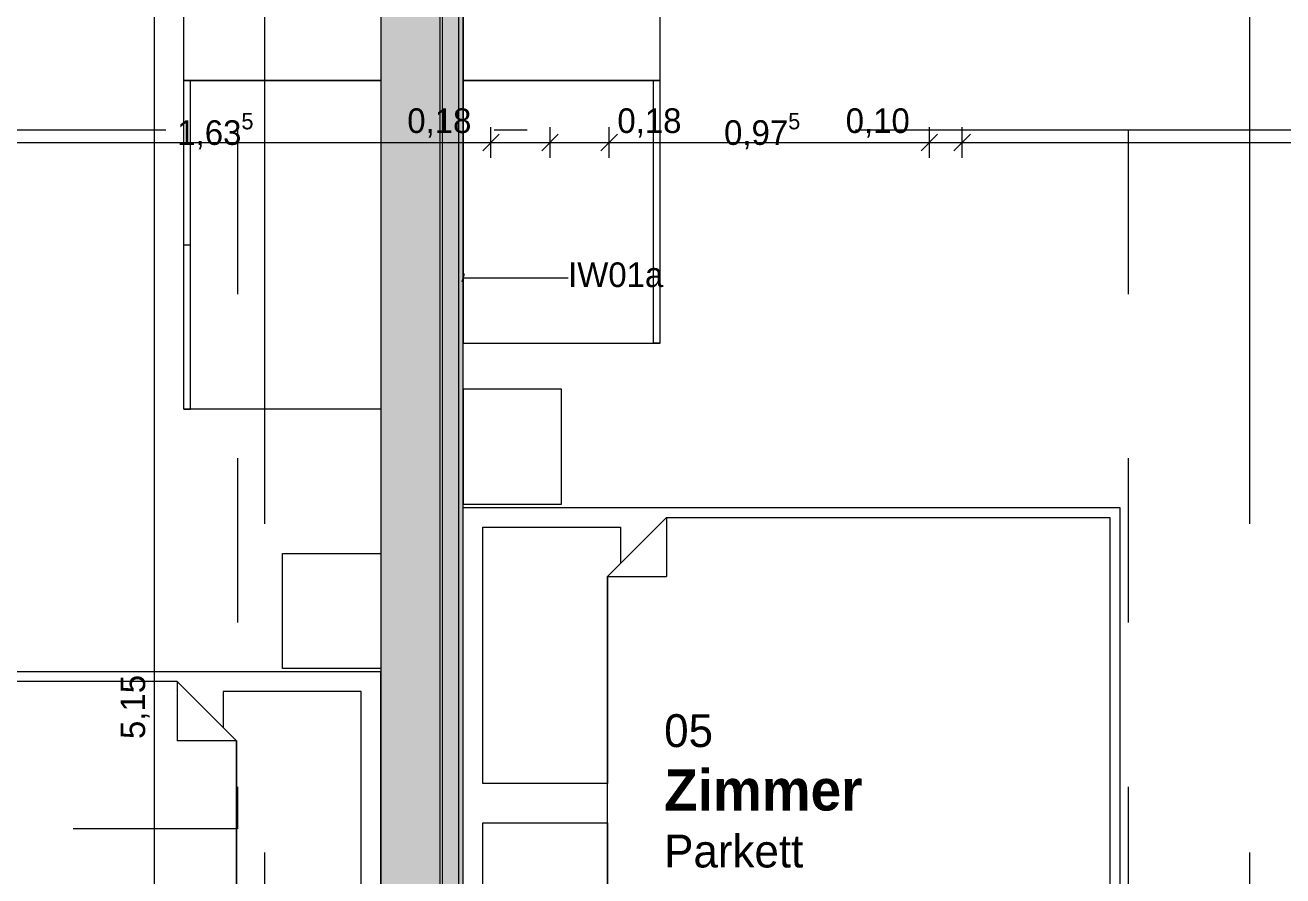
# Model space of a CAD drawing. Header units: metres. Extents: x -4 to 206, y -18 to 45.
# Drawn here: x 41.572 to 45.401, y -9.275 to -6.685 of the extents above; entities that cross this region are included whole.
import ezdxf

# ---------------------------------------------------------------- set-up
doc = ezdxf.new("R2010")
doc.units = ezdxf.units.M
doc.header["$MEASUREMENT"] = 0
doc.linetypes.add('Achse', pattern=[0.004, 0.002, -0.001, 0, -0.001])
doc.linetypes.add('Untersicht', pattern=[0.001, 0.0005, -0.0005])
for name, color, linetype in [('2._1.DG PP STG2_5_000 Achsraster', 7, 'Continuous'), ('2._1.DG PP STG2_5_120 Wand Innen tragend', 7, 'Continuous'), ('2._1.DG PP STG2_5_510 Möblierung', 7, 'Continuous'), ('2._1.DG PP STG2_5_810 Raum', 7, 'Continuous'), ('2._1.DG PP STG2_5_851 Marker Schnitt', 7, 'Continuous'), ('2._1.DG PP STG2_5_915 Allgemein Beschriftung.x', 7, 'Continuous'), ('2._1.DG PP STG2_5_950 Polierplan Bemaßung', 7, 'Continuous')]:
    doc.layers.add(name, color=color, linetype=linetype)
doc.styles.add('ERSTELLTER_STIL_2', font='')
doc.styles.add('ERSTELLTER_STIL_6', font='')
doc.styles.get('ERSTELLTER_STIL_2').set_extended_font_data('Eurostile')
doc.styles.get('ERSTELLTER_STIL_6').set_extended_font_data('Eurostile', bold=True)

msp = doc.modelspace()

# ---------------------------------------------------------------- hatches: boundary and pattern name
at = {"layer": '2._1.DG PP STG2_5_120 Wand Innen tragend', "linetype": 'Continuous', "lineweight": 13, "true_color": 0x3f7f02}
msp.add_hatch(color=76, dxfattribs=at).paths.add_polyline_path([(42.835, -10.7037), (42.835, -6.0537), (42.655, -6.0537), (42.655, -10.7037)])
at = {"layer": '2._1.DG PP STG2_5_120 Wand Innen tragend', "linetype": 'Continuous', "lineweight": 13, "true_color": 0xffaa00}
msp.add_hatch(color=40, dxfattribs=at).paths.add_polyline_path([(42.8925, -10.7037), (42.8925, -6.0537), (42.8425, -6.0537), (42.8425, -10.7037)])
at = {"layer": '2._1.DG PP STG2_5_120 Wand Innen tragend', "linetype": 'Continuous', "lineweight": 13, "true_color": 0xfb02fe}
msp.add_hatch(color=6, dxfattribs=at).paths.add_polyline_path([(42.905, -10.7037), (42.905, -6.0537), (42.8925, -6.0537), (42.8925, -10.7037)])

# ---------------------------------------------------------------- linework, layer by layer
at = {"layer": '2._1.DG PP STG2_5_000 Achsraster', "color": 5, "linetype": 'Achse', "lineweight": 0, "ltscale": 1000}
for p, q in [((42.3, 1.9963), (42.3, -16.0037)), ((45.3, 1.9963), (45.3, -16.0037)), ((31.8, -7.0037), (54.3, -7.0037))]:
    msp.add_line(p, q, dxfattribs=at)
at = {"layer": '2._1.DG PP STG2_5_120 Wand Innen tragend', "color": 7, "linetype": 'Continuous', "lineweight": 18, "ltscale": 1000}
msp.add_line((42.835, -10.7037), (42.835, -6.0537), dxfattribs=at)
at = {"layer": '2._1.DG PP STG2_5_120 Wand Innen tragend', "color": 7, "linetype": 'Continuous', "lineweight": 13, "ltscale": 1000}
for p, q in [((42.8425, -10.7037), (42.8425, -6.0537)), ((42.8925, -10.7037), (42.8925, -6.0537))]:
    msp.add_line(p, q, dxfattribs=at)
at = {"layer": '2._1.DG PP STG2_5_120 Wand Innen tragend', "color": 7, "linetype": 'Continuous', "lineweight": 18, "ltscale": 1000, "flags": 128}
msp.add_lwpolyline([(42.655, -6.0537), (42.655, -10.7037)], dxfattribs=at)
at = {"layer": '2._1.DG PP STG2_5_120 Wand Innen tragend', "color": 7, "linetype": 'Continuous', "lineweight": 13, "ltscale": 1000, "flags": 128}
msp.add_lwpolyline([(42.905, -10.7037), (42.905, -6.0537)], dxfattribs=at)
at = {"layer": '2._1.DG PP STG2_5_510 Möblierung', "color": 8, "linetype": 'Continuous', "lineweight": 13, "ltscale": 1000, "true_color": 0x7e7f7f}
for p, q in [((42.075, -7.8537), (42.075, -6.8537)), ((43.485, -7.6537), (43.485, -6.8537)), ((42.055, -7.3537), (42.075, -7.3537)), ((43.505, -7.6537), (43.485, -7.6537)), ((43.205, -7.7937), (42.905, -7.7937)), ((42.905, -7.7937), (42.905, -8.1437)), ((43.205, -8.1437), (43.205, -7.7937)), ((42.055, -7.8537), (42.075, -7.8537)), ((42.905, -8.1437), (43.205, -8.1437)), ((42.905, -9.9537), (42.905, -8.1537)), ((42.905, -8.1537), (44.905, -8.1537)), ((44.905, -8.1537), (44.905, -9.9537)), ((43.345, -8.3637), (43.525, -8.1837)), ((43.525, -8.1837), (44.875, -8.1837)), ((43.525, -8.1837), (43.525, -8.3637)), ((44.875, -8.1837), (44.875, -9.0537)), ((42.355, -8.6437), (42.355, -8.2937)), ((42.355, -8.2937), (42.655, -8.2937)), ((42.655, -8.2937), (42.655, -8.6437)), ((43.345, -9.0537), (43.345, -8.3637)), ((43.345, -8.3637), (43.525, -8.3637)), ((42.655, -8.6537), (40.655, -8.6537)), ((42.655, -8.6437), (42.355, -8.6437)), ((42.655, -10.4537), (42.655, -8.6537)), ((42.035, -8.6837), (40.685, -8.6837)), ((42.215, -8.8637), (42.035, -8.6837)), ((42.035, -8.6837), (42.035, -8.8637)), ((42.215, -8.8637), (42.035, -8.8637)), ((42.215, -9.5537), (42.215, -8.8637)), ((43.345, -9.7437), (43.345, -9.0537)), ((44.875, -9.0537), (44.875, -9.9237))]:
    msp.add_line(p, q, dxfattribs=at)
at = {"layer": '2._1.DG PP STG2_5_510 Möblierung', "color": 8, "linetype": 'Continuous', "lineweight": 13, "ltscale": 1000, "true_color": 0x7e7f7f, "flags": 128}
for points in [[(42.655, -6.8537), (42.055, -6.8537), (42.055, -6.6537), (41.855, -6.6537), (41.855, -6.0537), (42.655, -6.0537)], [(42.905, -6.8537), (43.505, -6.8537), (43.505, -6.6537), (43.705, -6.6537), (43.705, -6.0537), (42.905, -6.0537)], [(42.055, -7.8537), (42.055, -6.8537), (42.655, -6.8537), (42.655, -7.8537)], [(43.505, -7.6537), (43.505, -6.8537), (42.905, -6.8537), (42.905, -7.6537)], [(43.345, -8.9937), (42.965, -8.9937), (42.965, -8.2137), (43.385, -8.2137), (43.385, -8.3237), (43.345, -8.3637)], [(42.215, -9.4937), (42.595, -9.4937), (42.595, -8.7137), (42.175, -8.7137), (42.175, -8.8237), (42.215, -8.8637)], [(43.345, -9.7437), (43.385, -9.7837), (43.385, -9.8937), (42.965, -9.8937), (42.965, -9.1137), (43.345, -9.1137)]]:
    msp.add_lwpolyline(points, close=True, dxfattribs=at)
at = {"layer": '2._1.DG PP STG2_5_851 Marker Schnitt', "color": 7, "linetype": 'Untersicht', "lineweight": 13, "ltscale": 1000}
for p, q in [((42.2179, 1.9963), (42.2179, -9.1314)), ((44.93, 1.9963), (44.93, -15.6487)), ((42.2179, -9.1314), (40.943, -9.1314))]:
    msp.add_line(p, q, dxfattribs=at)
at = {"layer": '2._1.DG PP STG2_5_915 Allgemein Beschriftung.x', "color": 7, "linetype": 'Continuous', "lineweight": 13, "ltscale": 1000}
for p, q in [((42.9084, -7.4422), (42.9017, -7.4672)), ((42.905, -7.4547), (43.0491, -7.4547)), ((43.0491, -7.4547), (43.2249, -7.4547))]:
    msp.add_line(p, q, dxfattribs=at)
at = {"layer": '2._1.DG PP STG2_5_950 Polierplan Bemaßung', "color": 7, "linetype": 'Continuous', "lineweight": 13, "ltscale": 1000}
for p, q in [((41.9659, -11.2037), (41.9659, -6.0537)), ((42.99, -7.0892), (42.99, -6.9955)), ((43.17, -7.0892), (43.17, -6.9955)), ((43.35, -7.0892), (43.35, -6.9955)), ((44.325, -7.0892), (44.325, -6.9955)), ((44.425, -7.0892), (44.425, -6.9955)), ((41.355, -7.0423), (42.99, -7.0423)), ((43.015, -7.0173), (42.965, -7.0673)), ((42.99, -7.0423), (43.17, -7.0423)), ((43.195, -7.0173), (43.145, -7.0673)), ((43.17, -7.0423), (43.35, -7.0423)), ((43.375, -7.0173), (43.325, -7.0673)), ((43.35, -7.0423), (44.325, -7.0423)), ((44.35, -7.0173), (44.3, -7.0673)), ((44.325, -7.0423), (44.425, -7.0423)), ((44.45, -7.0173), (44.4, -7.0673)), ((44.425, -7.0423), (47.84, -7.0423))]:
    msp.add_line(p, q, dxfattribs=at)

# ---------------------------------------------------------------- texts
at = {"layer": '2._1.DG PP STG2_5_810 Raum', "color": 7, "linetype": 'Continuous', "lineweight": 13, "attachment_point": 1}
for s, insert, char_height, style in [('\\A1;{\\pql;\\pt0;\\fEurostile|b0|i0|c0|p0;\\W1.000000;05}', (43.5175, -8.7829), 0.1, 'ERSTELLTER_STIL_2'), ('\\A1;{\\pql;\\pt0;\\fEurostile|b1|i0|c0|p0;\\W1.000000;Zimmer}', (43.5175, -8.9511), 0.125, 'ERSTELLTER_STIL_6'), ('\\A1;{\\pql;\\pt0;\\fEurostile|b0|i0|c0|p0;\\W1.000000;Parkett}', (43.5175, -9.1495), 0.1, 'ERSTELLTER_STIL_2')]:
    msp.add_mtext(s, dxfattribs=dict(at, insert=insert, char_height=char_height, style=style))
at = {"layer": '2._1.DG PP STG2_5_915 Allgemein Beschriftung.x', "color": 7, "linetype": 'Continuous', "lineweight": 13, "insert": (43.2249, -7.4454), "char_height": 0.075, "attachment_point": 4, "style": 'ERSTELLTER_STIL_2'}
msp.add_mtext('\\A1;{\\pql;\\fEurostile|b0|i0|c0|p0;\\W1.000000;IW01a}', dxfattribs=at)
at = {"layer": '2._1.DG PP STG2_5_950 Polierplan Bemaßung', "color": 7, "linetype": 'Continuous', "lineweight": 13, "char_height": 0.075, "attachment_point": 7, "style": 'ERSTELLTER_STIL_2'}
for s, insert in [('\\A1;{\\pql;\\fEurostile|b0|i0|c0|p0;\\W1.000000;1,63\\fEurostile|b0|i0|c0|p0;\\W1.000000;\\A1{\\H.66x;\\S5^  ;}}', (42.0349, -7.0715)), ('\\A1;{\\pql;\\fEurostile|b0|i0|c0|p0;\\W1.000000;0,97\\fEurostile|b0|i0|c0|p0;\\W1.000000;\\A1{\\H.66x;\\S5^  ;}}', (43.6999, -7.0715))]:
    msp.add_mtext(s, dxfattribs=dict(at, insert=insert))
at = {"layer": '2._1.DG PP STG2_5_950 Polierplan Bemaßung', "color": 7, "linetype": 'Continuous', "lineweight": 13, "char_height": 0.075, "width": 0.22978, "attachment_point": 7, "style": 'ERSTELLTER_STIL_2'}
for s, insert in [('\\A1;{\\pql;\\fEurostile|b0|i0|c0|p0;\\W1.000000;0,18}', (42.7352, -7.0273)), ('\\A1;{\\pql;\\fEurostile|b0|i0|c0|p0;\\W1.000000;0,18}', (43.375, -7.0273)), ('\\A1;{\\pql;\\fEurostile|b0|i0|c0|p0;\\W1.000000;0,10}', (44.0702, -7.0273))]:
    msp.add_mtext(s, dxfattribs=dict(at, insert=insert))
at = {"layer": '2._1.DG PP STG2_5_950 Polierplan Bemaßung', "color": 7, "linetype": 'Continuous', "lineweight": 13, "insert": (41.9509, -8.8585), "char_height": 0.075, "width": 0.22978, "attachment_point": 7, "rotation": 90, "style": 'ERSTELLTER_STIL_2'}
msp.add_mtext('\\A1;{\\pql;\\fEurostile|b0|i0|c0|p0;\\W1.000000;5,15}', dxfattribs=at)

doc.saveas('drawing.dxf')
